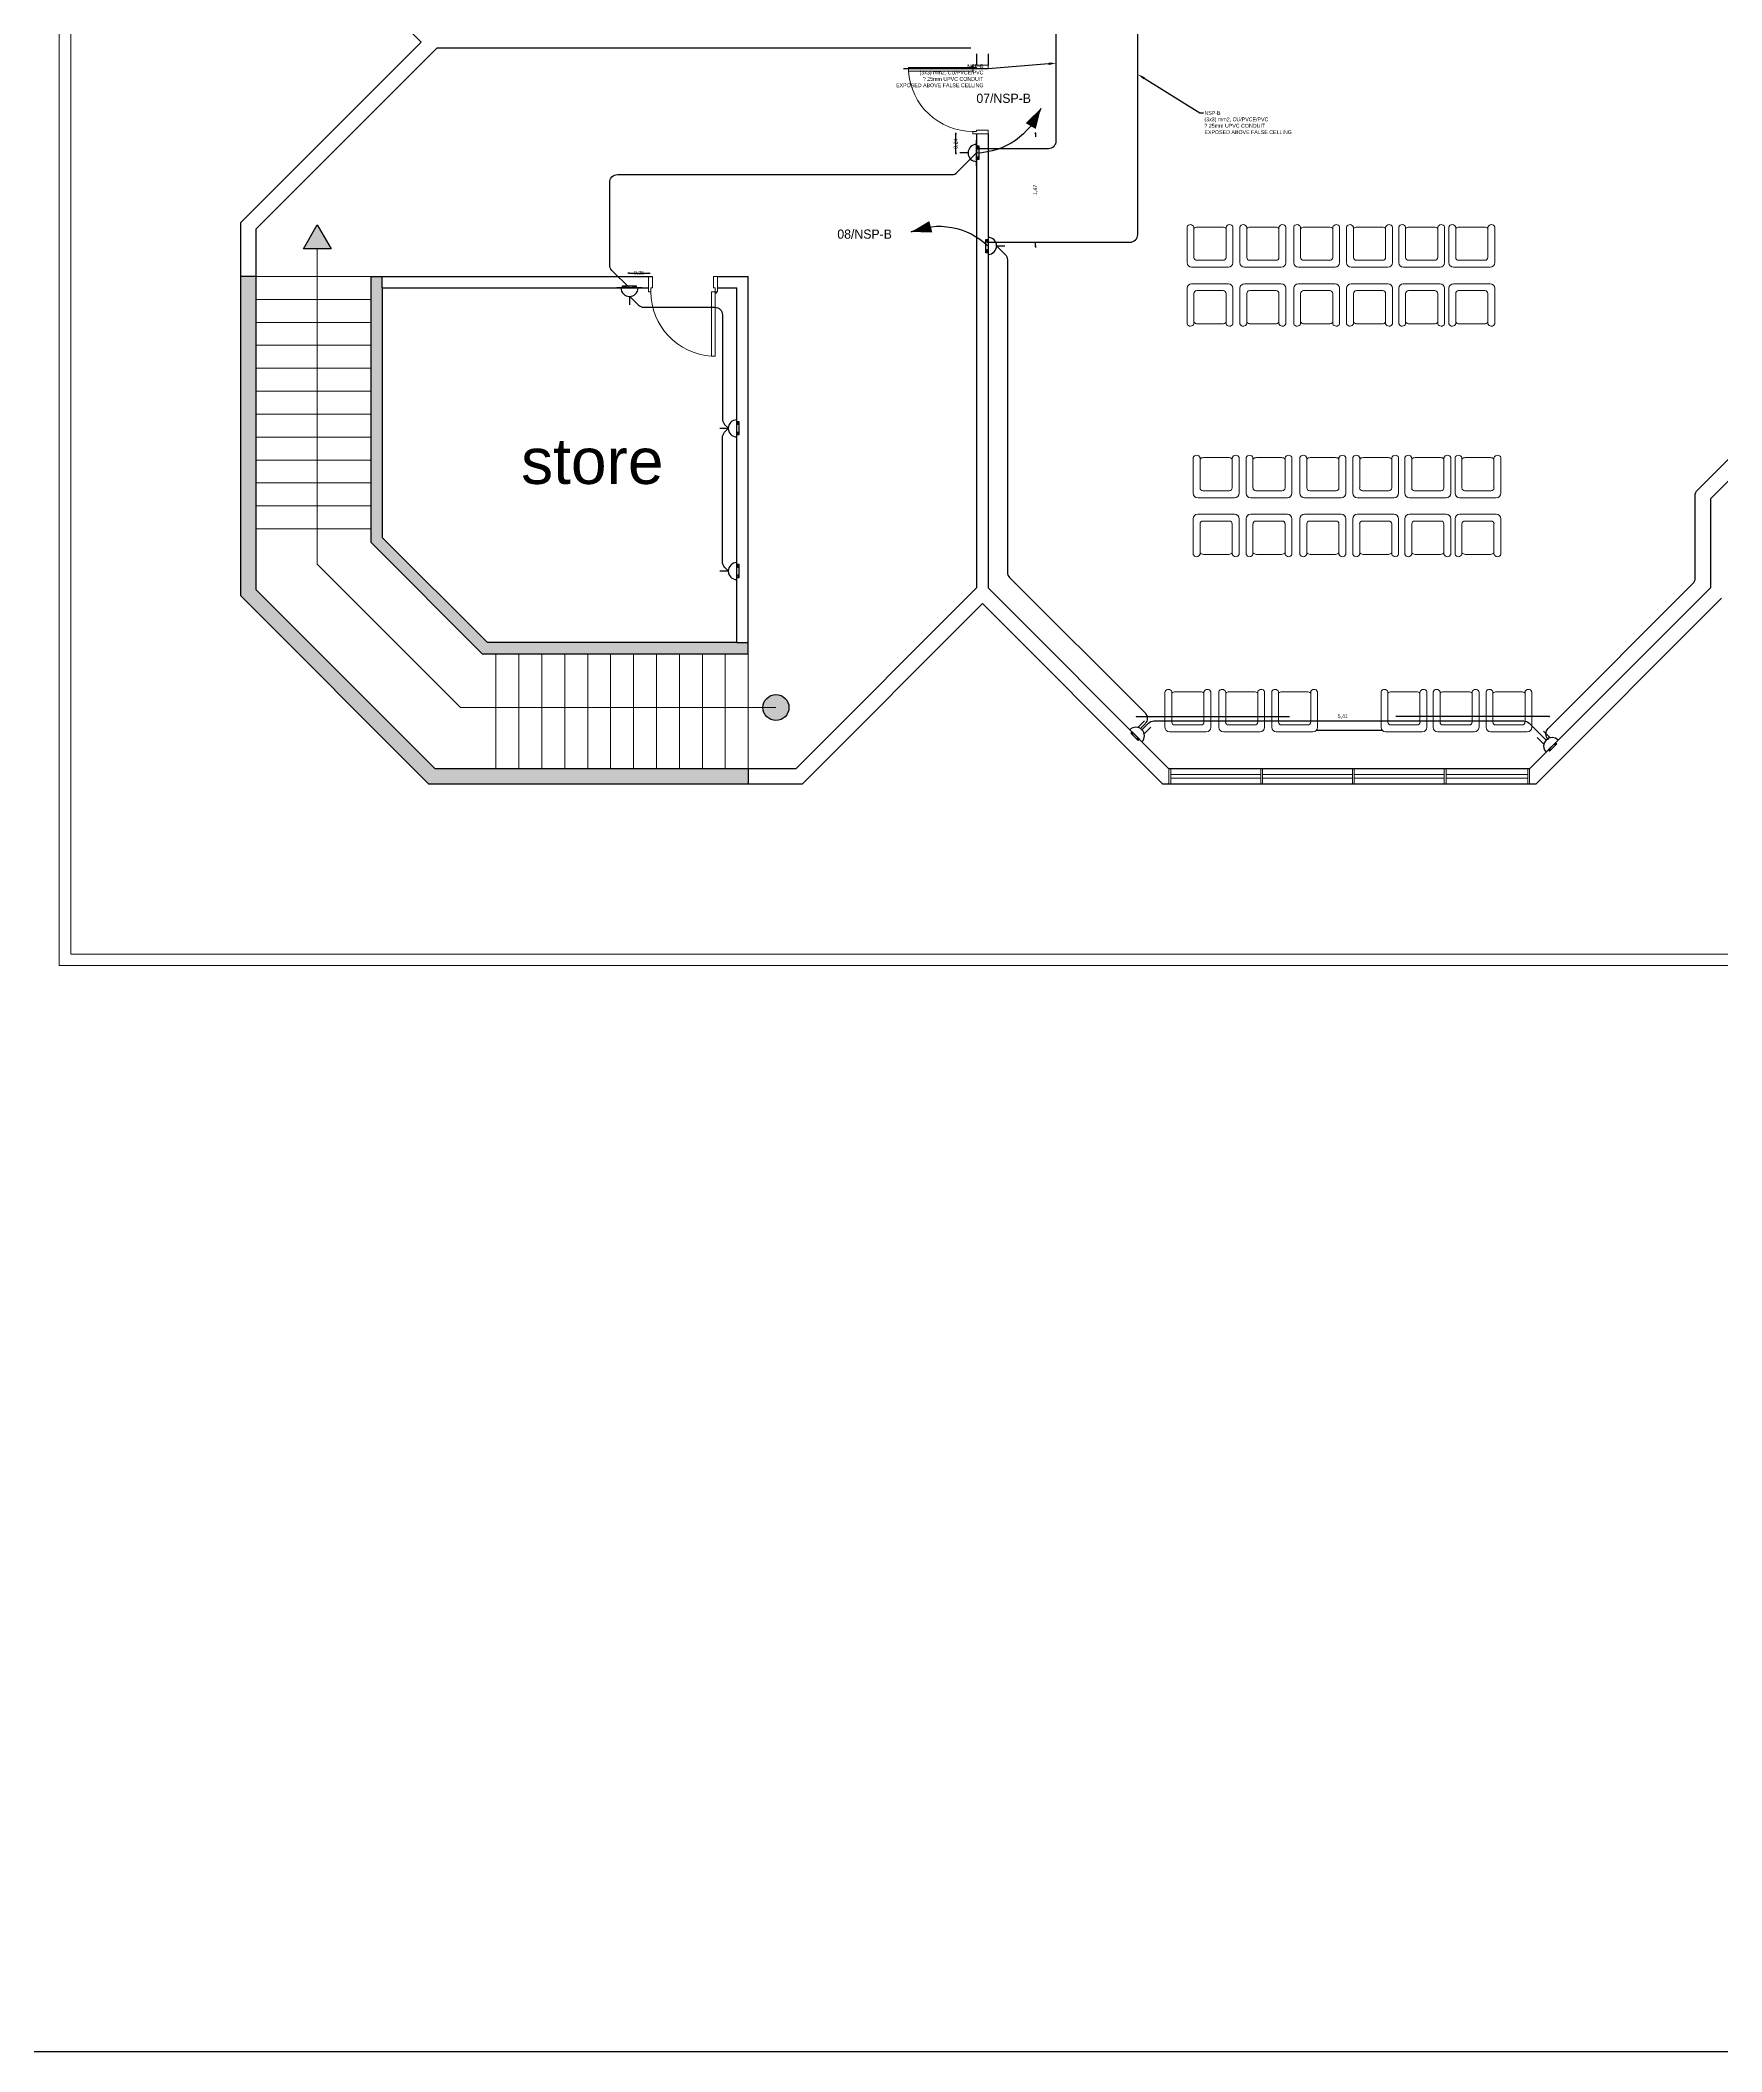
# Model space of a CAD drawing. Extents: x -1451 to 148, y -12854 to 856.
# Drawn here: x 5.08 to 27.07, y 312.72 to 339.03 of the extents above; entities that cross this region are included whole.
import ezdxf
from ezdxf import colors
from ezdxf.entities.mleader import LeaderData, LeaderLine
from ezdxf.enums import TextEntityAlignment as Align
from ezdxf.math import Vec2, Vec3

# ---------------------------------------------------------------- set-up
doc = ezdxf.new("R2010")
doc.units = 0
doc.header["$LTSCALE"] = 0.15
doc.layers.get('0').update_dxf_attribs({"color": 252})
doc.layers.get('Defpoints').update_dxf_attribs({"color": 252})
for name, color, linetype in [('0 BDH', 252, 'Continuous'), ('0 NORMAL WIRING', 252, 'Continuous'), ('0 sockets', 252, 'Continuous'), ('0 TEXTT', 4, 'Continuous'), ('AUTOINCR', 7, 'Continuous'), ('bound', 252, 'Continuous'), ('C1', 252, 'Continuous'), ('d1', 252, 'Continuous'), ('E-SOCK', 2, 'Continuous'), ('TEXT', 3, 'Continuous')]:
    doc.layers.add(name, color=color, linetype=linetype)
for name, color, linetype, lineweight in [('0 DIM', 6, 'Continuous', 5), ('anal', 252, 'Continuous', 20), ('DOOR', 252, 'Continuous', 20), ('elev', 252, 'Continuous', 9), ('FUR', 252, 'Continuous', 9), ('wall', 252, 'Continuous', 30)]:
    doc.layers.add(name, color=color, linetype=linetype, lineweight=lineweight)
doc.dimstyles.new('ISO-25', dxfattribs={"dimtxt": 0.05, "dimasz": 0.01, "dimexe": 0, "dimexo": 0, "dimtad": 0, "dimtoh": 1, "dimtxsty": 'Standard', "dimblk": 'CLOSED', "dimcen": 2.5, "dimse1": 1, "dimse2": 1, "dimclrd": 1, "dimadec": 0, "dimazin": 0, "dimtfac": 1, "dimtix": 1, "dimtmove": 1, "dimatfit": 0, "dimfxl": 1, "dimarcsym": 0})

# ---------------------------------------------------------------- blocks, each defined once
blk = doc.blocks.new('*U292')
at = {"linetype": 'ByBlock'}
h = blk.add_hatch(dxfattribs=at)
h.set_pattern_fill('ANGLE', color=2)
h.set_pattern_definition([(0, (-301.6926, 2.516), (0, 6.985), [5.08, -1.905]), (90, (-301.6926, 2.516), (-6.985, 4e-16), [5.08, -1.905])])
h.paths.add_polyline_path([(87, -25, 1), (127, -25, 1)])
at = {"color": 6, "linetype": 'ByBlock'}
blk.add_lwpolyline([(-154, 0), (164, 0), (164, -52), (-154, -52)], close=True, dxfattribs=at)
for centre in [(-107, -25), (107, -25)]:
    blk.add_circle(centre, 20.1, dxfattribs=at)
at = {"layer": 'E-SOCK'}
for p, q in [((-300, 0), (300, 0)), ((0, 200), (0, 395))]:
    blk.add_line(p, q, dxfattribs=at)
blk.add_arc((0, 0), 200, 0, 180, dxfattribs=at)
blk = doc.blocks.new('s')
at = {"layer": '0 BDH', "linetype": 'ByBlock'}
h = blk.add_hatch(dxfattribs=at)
h.set_pattern_fill('ANGLE', color=2)
h.set_pattern_definition([(0, (-147.759, -393.318), (0, 6.985), [5.08, -1.905]), (90, (-147.759, -393.318), (-6.985, 4e-16), [5.08, -1.905])])
h.paths.add_polyline_path([(0.073, 0.002, 1), (0.054, 0.002, 1)])
at = {"layer": '0 BDH', "color": 6, "linetype": 'ByBlock'}
blk.add_lwpolyline([(-0.089, 0.015), (0.089, 0.015), (0.089, -0.015), (-0.089, -0.015)], close=True, dxfattribs=at)
for centre in [(-0.064, 0.002), (0.064, 0.002)]:
    blk.add_circle(centre, 0.00918, dxfattribs=at)
blk = doc.blocks.new('*U276')
at = {"layer": 'E-SOCK'}
for p, q in [((-0.077, -0.021), (-0.077, 0.142)), ((0.077, -0.021), (0.077, 0.142)), ((-0.223, -0.149), (0.223, -0.149))]:
    blk.add_line(p, q, dxfattribs=at)
blk.add_arc((0, -0.149), 0.149, 0, 180, dxfattribs=at)
at = {"layer": '0 BDH', "color": 6, "linetype": 'ByBlock'}
blk.add_blockref('s', (-0.005, -0.163), dxfattribs=at)
blk = doc.blocks.new('D90')
at = {"layer": 'DOOR'}
for points in [[(0.03, 0.2), (0.03, 1.04), (0.078, 1.04), (0.078, 0.2)], [(0.03, 0.2), (0, 0.2), (0, 0), (0.05, 0), (0.05, 0.15), (0.03, 0.15)], [(0.87, 0.2), (0.9, 0.2), (0.9, 0), (0.85, 0), (0.85, 0.15), (0.87, 0.15)]]:
    blk.add_lwpolyline(points, close=True, dxfattribs=at)
blk.add_circle((0.02, 0.21), 0.01, dxfattribs=at)
blk.add_arc((0.025, 0.197), 0.845, 0.2218, 86.3889, dxfattribs=at)
blk = doc.blocks.new('ARCH')
at = {"layer": 'd1'}
for points in [[(8.7, 336.614), (8.519, 336.3), (8.881, 336.3)], [(14.87, 330.3, 1), (14.53, 330.3, 1)]]:
    blk.add_hatch(color=256, dxfattribs=at).paths.add_polyline_path(points)
at = {"layer": 'wall'}
h = blk.add_hatch(color=256, dxfattribs=at)
h.paths.add_polyline_path([(14.337, 331), (14.337, 331.15), (14.187, 331.15), (10.925, 331.15), (9.55, 332.525), (9.55, 335.787), (9.55, 335.937), (9.4, 335.937), (9.4, 332.463), (10.863, 331)], flags=17)
h.paths.add_polyline_path([(14.337, 329.4), (14.337, 329.5), (10.241, 329.5), (7.9, 331.841), (7.9, 335.937), (7.8, 335.937), (7.8, 331.659), (10.059, 329.4)])
h.paths.add_polyline_path([(10.059, 329.4), (10.159, 329.3), (14.337, 329.3), (14.337, 329.4)])
h.paths.add_polyline_path([(7.7, 331.759), (7.8, 331.659), (7.8, 335.937), (7.7, 335.937)])
at = {"layer": 'anal'}
for p, q in [((5.325, 326.925), (5.325, 377.4)), ((5.475, 327.075), (5.475, 368.325)), ((19.841, 329.5), (19.841, 329.3)), ((19.866, 329.5), (19.866, 329.3)), ((19.866, 329.425), (21.037, 329.425)), ((19.866, 329.425), (21.037, 329.425)), ((19.866, 329.375), (21.037, 329.375)), ((19.866, 329.375), (21.037, 329.375)), ((21.041, 329.5), (21.041, 329.3)), ((21.066, 329.5), (21.066, 329.3)), ((21.066, 329.425), (22.237, 329.425)), ((21.066, 329.425), (22.237, 329.425)), ((21.066, 329.375), (22.237, 329.375)), ((21.066, 329.375), (22.237, 329.375)), ((22.241, 329.5), (22.241, 329.3)), ((22.266, 329.5), (22.266, 329.3)), ((22.266, 329.425), (23.437, 329.425)), ((22.266, 329.425), (23.437, 329.425)), ((22.266, 329.375), (23.437, 329.375)), ((22.266, 329.375), (23.437, 329.375)), ((23.441, 329.5), (23.441, 329.3)), ((23.466, 329.5), (23.466, 329.3)), ((23.466, 329.425), (24.534, 329.425)), ((23.466, 329.375), (24.534, 329.375)), ((24.534, 329.5), (24.534, 329.3)), ((24.559, 329.5), (24.559, 329.3)), ((27.525, 327.075), (5.475, 327.075)), ((28.875, 326.925), (5.325, 326.925))]:
    blk.add_line(p, q, dxfattribs=at)
at = {"layer": 'bound', "color": 2}
blk.add_lwpolyline([(91.902, 377.348), (94.426, 377.348), (94.426, 312.722), (-14.994, 312.722), (-14.994, 377.09), (94.639, 377.09)], dxfattribs=at)
at = {"layer": 'C1'}
blk.add_line((22.633, 330), (21.767, 330), dxfattribs=at)
at = {"layer": 'd1'}
blk.add_lwpolyline([(8.7, 336.614), (8.881, 336.3), (8.519, 336.3)], close=True, dxfattribs=at)
blk.add_circle((14.7, 330.3), 0.17, dxfattribs=at)
at = {"layer": 'elev'}
for p, q in [((8.7, 336.3), (8.7, 332.173)), ((9.4, 335.937), (7.9, 335.937)), ((9.4, 335.637), (7.9, 335.637)), ((9.4, 335.337), (7.9, 335.337)), ((9.4, 335.037), (7.9, 335.037)), ((9.4, 334.737), (7.9, 334.737)), ((9.4, 334.437), (7.9, 334.437)), ((9.4, 334.137), (7.9, 334.137)), ((9.4, 333.837), (7.9, 333.837)), ((9.4, 333.537), (7.9, 333.537)), ((9.4, 333.237), (7.9, 333.237)), ((9.4, 332.937), (7.9, 332.937)), ((9.4, 332.637), (7.9, 332.637)), ((10.573, 330.3), (8.7, 332.173)), ((11.037, 331), (11.037, 329.5)), ((11.337, 331), (11.337, 329.5)), ((11.637, 331), (11.637, 329.5)), ((11.937, 331), (11.937, 329.5)), ((12.237, 331), (12.237, 329.5)), ((12.537, 331), (12.537, 329.5)), ((12.837, 331), (12.837, 329.5)), ((13.137, 331), (13.137, 329.5)), ((13.437, 331), (13.437, 329.5)), ((13.737, 331), (13.737, 329.5)), ((14.037, 331), (14.037, 329.5)), ((14.337, 331), (14.337, 329.5)), ((14.7, 330.3), (10.573, 330.3))]:
    blk.add_line(p, q, dxfattribs=at)
at = {"layer": 'FUR'}
for p, q in [((20.078, 336.584), (20.078, 336.119)), ((20.168, 336.582), (20.168, 336.187)), ((20.543, 336.584), (20.213, 336.584)), ((20.588, 336.187), (20.588, 336.582)), ((20.678, 336.119), (20.678, 336.584)), ((20.77, 336.584), (20.77, 336.119)), ((20.86, 336.582), (20.86, 336.187)), ((21.235, 336.584), (20.905, 336.584)), ((21.28, 336.187), (21.28, 336.582)), ((21.37, 336.119), (21.37, 336.584)), ((21.474, 336.584), (21.474, 336.119)), ((21.564, 336.582), (21.564, 336.187)), ((21.939, 336.584), (21.609, 336.584)), ((21.984, 336.187), (21.984, 336.582)), ((22.074, 336.119), (22.074, 336.584)), ((22.165, 336.584), (22.165, 336.119)), ((22.255, 336.582), (22.255, 336.187)), ((22.63, 336.584), (22.3, 336.584)), ((22.675, 336.187), (22.675, 336.582)), ((22.765, 336.119), (22.765, 336.584)), ((22.847, 336.584), (22.847, 336.119)), ((22.937, 336.582), (22.937, 336.187)), ((23.312, 336.584), (22.982, 336.584)), ((23.357, 336.187), (23.357, 336.582)), ((23.447, 336.119), (23.447, 336.584)), ((23.503, 336.584), (23.503, 336.119)), ((23.593, 336.582), (23.593, 336.187)), ((23.968, 336.584), (23.638, 336.584)), ((24.013, 336.187), (24.013, 336.582)), ((24.103, 336.119), (24.103, 336.584)), ((20.138, 336.059), (20.618, 336.059)), ((20.205, 336.149), (20.55, 336.149)), ((20.83, 336.059), (21.31, 336.059)), ((20.897, 336.149), (21.242, 336.149)), ((21.534, 336.059), (22.014, 336.059)), ((21.601, 336.149), (21.946, 336.149)), ((22.225, 336.059), (22.705, 336.059)), ((22.293, 336.149), (22.638, 336.149)), ((22.907, 336.059), (23.387, 336.059)), ((22.974, 336.149), (23.319, 336.149)), ((23.563, 336.059), (24.043, 336.059)), ((23.63, 336.149), (23.975, 336.149)), ((20.078, 335.318), (20.078, 335.783)), ((20.138, 335.843), (20.618, 335.843)), ((20.168, 335.32), (20.168, 335.715)), ((20.205, 335.753), (20.55, 335.753)), ((20.588, 335.715), (20.588, 335.32)), ((20.678, 335.783), (20.678, 335.318)), ((20.77, 335.318), (20.77, 335.783)), ((20.83, 335.843), (21.31, 335.843)), ((20.86, 335.32), (20.86, 335.715)), ((20.897, 335.753), (21.242, 335.753)), ((21.28, 335.715), (21.28, 335.32)), ((21.37, 335.783), (21.37, 335.318)), ((21.474, 335.318), (21.474, 335.783)), ((21.534, 335.843), (22.014, 335.843)), ((21.564, 335.32), (21.564, 335.715)), ((21.601, 335.753), (21.946, 335.753)), ((21.984, 335.715), (21.984, 335.32)), ((22.074, 335.783), (22.074, 335.318)), ((22.165, 335.318), (22.165, 335.783)), ((22.225, 335.843), (22.705, 335.843)), ((22.255, 335.32), (22.255, 335.715)), ((22.293, 335.753), (22.638, 335.753)), ((22.675, 335.715), (22.675, 335.32)), ((22.765, 335.783), (22.765, 335.318)), ((22.847, 335.318), (22.847, 335.783)), ((22.907, 335.843), (23.387, 335.843)), ((22.937, 335.32), (22.937, 335.715)), ((22.974, 335.753), (23.319, 335.753)), ((23.357, 335.715), (23.357, 335.32)), ((23.447, 335.783), (23.447, 335.318)), ((23.503, 335.318), (23.503, 335.783)), ((23.563, 335.843), (24.043, 335.843)), ((23.593, 335.32), (23.593, 335.715)), ((23.63, 335.753), (23.975, 335.753)), ((24.013, 335.715), (24.013, 335.32)), ((24.103, 335.783), (24.103, 335.318)), ((20.543, 335.318), (20.213, 335.318)), ((21.235, 335.318), (20.905, 335.318)), ((21.939, 335.318), (21.609, 335.318)), ((22.63, 335.318), (22.3, 335.318)), ((23.312, 335.318), (22.982, 335.318)), ((23.968, 335.318), (23.638, 335.318)), ((20.158, 333.569), (20.158, 333.104)), ((20.248, 333.567), (20.248, 333.172)), ((20.623, 333.569), (20.293, 333.569)), ((20.668, 333.172), (20.668, 333.567)), ((20.758, 333.104), (20.758, 333.569)), ((20.85, 333.569), (20.85, 333.104)), ((20.94, 333.567), (20.94, 333.172)), ((21.315, 333.569), (20.985, 333.569)), ((21.36, 333.172), (21.36, 333.567)), ((21.45, 333.104), (21.45, 333.569)), ((21.554, 333.569), (21.554, 333.104)), ((21.644, 333.567), (21.644, 333.172)), ((22.019, 333.569), (21.689, 333.569)), ((22.064, 333.172), (22.064, 333.567)), ((22.154, 333.104), (22.154, 333.569)), ((22.246, 333.569), (22.246, 333.104)), ((22.336, 333.567), (22.336, 333.172)), ((22.711, 333.569), (22.381, 333.569)), ((22.756, 333.172), (22.756, 333.567)), ((22.846, 333.104), (22.846, 333.569)), ((22.928, 333.569), (22.928, 333.104)), ((23.018, 333.567), (23.018, 333.172)), ((23.393, 333.569), (23.063, 333.569)), ((23.438, 333.172), (23.438, 333.567)), ((23.528, 333.104), (23.528, 333.569)), ((23.583, 333.569), (23.583, 333.104)), ((23.673, 333.567), (23.673, 333.172)), ((24.048, 333.569), (23.718, 333.569)), ((24.093, 333.172), (24.093, 333.567)), ((24.183, 333.104), (24.183, 333.569)), ((20.218, 333.044), (20.698, 333.044)), ((20.286, 333.134), (20.631, 333.134)), ((20.91, 333.044), (21.39, 333.044)), ((20.978, 333.134), (21.323, 333.134)), ((21.614, 333.044), (22.094, 333.044)), ((21.682, 333.134), (22.027, 333.134)), ((22.306, 333.044), (22.786, 333.044)), ((22.373, 333.134), (22.718, 333.134)), ((22.988, 333.044), (23.468, 333.044)), ((23.055, 333.134), (23.4, 333.134)), ((23.643, 333.044), (24.123, 333.044)), ((23.711, 333.134), (24.056, 333.134)), ((20.158, 332.303), (20.158, 332.768)), ((20.218, 332.828), (20.698, 332.828)), ((20.758, 332.768), (20.758, 332.303)), ((20.85, 332.303), (20.85, 332.768)), ((20.91, 332.828), (21.39, 332.828)), ((21.45, 332.768), (21.45, 332.303)), ((21.554, 332.303), (21.554, 332.768)), ((21.614, 332.828), (22.094, 332.828)), ((22.154, 332.768), (22.154, 332.303)), ((22.246, 332.303), (22.246, 332.768)), ((22.306, 332.828), (22.786, 332.828)), ((22.846, 332.768), (22.846, 332.303)), ((22.928, 332.303), (22.928, 332.768)), ((22.988, 332.828), (23.468, 332.828)), ((23.528, 332.768), (23.528, 332.303)), ((23.583, 332.303), (23.583, 332.768)), ((23.643, 332.828), (24.123, 332.828)), ((24.183, 332.768), (24.183, 332.303)), ((20.248, 332.305), (20.248, 332.701)), ((20.286, 332.738), (20.631, 332.738)), ((20.668, 332.701), (20.668, 332.305)), ((20.94, 332.305), (20.94, 332.701)), ((20.978, 332.738), (21.323, 332.738)), ((21.36, 332.701), (21.36, 332.305)), ((21.644, 332.305), (21.644, 332.701)), ((21.682, 332.738), (22.027, 332.738)), ((22.064, 332.701), (22.064, 332.305)), ((22.336, 332.305), (22.336, 332.701)), ((22.373, 332.738), (22.718, 332.738)), ((22.756, 332.701), (22.756, 332.305)), ((23.018, 332.305), (23.018, 332.701)), ((23.055, 332.738), (23.4, 332.738)), ((23.438, 332.701), (23.438, 332.305)), ((23.673, 332.305), (23.673, 332.701)), ((23.711, 332.738), (24.056, 332.738)), ((24.093, 332.701), (24.093, 332.305)), ((20.623, 332.303), (20.293, 332.303)), ((21.315, 332.303), (20.985, 332.303)), ((22.019, 332.303), (21.689, 332.303)), ((22.711, 332.303), (22.381, 332.303)), ((23.393, 332.303), (23.063, 332.303)), ((24.048, 332.303), (23.718, 332.303)), ((19.789, 330.042), (19.789, 330.507)), ((19.879, 330.11), (19.879, 330.505)), ((19.924, 330.507), (20.254, 330.507)), ((20.299, 330.505), (20.299, 330.11)), ((20.389, 330.507), (20.389, 330.042)), ((20.493, 330.042), (20.493, 330.507)), ((20.583, 330.11), (20.583, 330.505)), ((20.628, 330.507), (20.958, 330.507)), ((21.003, 330.505), (21.003, 330.11)), ((21.093, 330.507), (21.093, 330.042)), ((21.185, 330.042), (21.185, 330.507)), ((21.275, 330.11), (21.275, 330.505)), ((21.32, 330.507), (21.65, 330.507)), ((21.695, 330.505), (21.695, 330.11)), ((21.785, 330.507), (21.785, 330.042)), ((22.615, 330.042), (22.615, 330.507)), ((22.705, 330.11), (22.705, 330.505)), ((22.75, 330.507), (23.08, 330.507)), ((23.125, 330.505), (23.125, 330.11)), ((23.215, 330.507), (23.215, 330.042)), ((23.297, 330.042), (23.297, 330.507)), ((23.387, 330.11), (23.387, 330.505)), ((23.432, 330.507), (23.762, 330.507)), ((23.807, 330.505), (23.807, 330.11)), ((23.897, 330.507), (23.897, 330.042)), ((23.989, 330.042), (23.989, 330.507)), ((24.079, 330.11), (24.079, 330.505)), ((24.124, 330.507), (24.454, 330.507)), ((24.499, 330.505), (24.499, 330.11)), ((24.589, 330.507), (24.589, 330.042)), ((20.329, 329.982), (19.849, 329.982)), ((20.261, 330.072), (19.916, 330.072)), ((21.033, 329.982), (20.553, 329.982)), ((20.965, 330.072), (20.62, 330.072)), ((21.725, 329.982), (21.245, 329.982)), ((21.657, 330.072), (21.312, 330.072)), ((23.155, 329.982), (22.675, 329.982)), ((23.088, 330.072), (22.743, 330.072)), ((23.837, 329.982), (23.357, 329.982)), ((23.77, 330.072), (23.425, 330.072)), ((24.529, 329.982), (24.049, 329.982)), ((24.461, 330.072), (24.116, 330.072))]:
    blk.add_line(p, q, dxfattribs=at)
for centre, major_axis, start_param, end_param in [((20.122, 336.567), (-0.0339, 0.0339), 4.256093, 6.69338), ((20.213, 336.524), (-0.0424, 0.0424), -0.785398, 0.062664), ((20.543, 336.524), (0.0424, 0.0424), 6.220521, 7.068583), ((20.633, 336.567), (0.0339, 0.0339), 5.87299, 8.310278), ((20.814, 336.567), (-0.0339, 0.0339), 4.256093, 6.69338), ((20.905, 336.524), (-0.0424, 0.0424), -0.785398, 0.062664), ((21.235, 336.524), (0.0424, 0.0424), 6.220521, 7.068583), ((21.325, 336.567), (0.0339, 0.0339), 5.87299, 8.310278), ((21.518, 336.567), (-0.0339, 0.0339), 4.256093, 6.69338), ((21.609, 336.524), (-0.0424, 0.0424), -0.785398, 0.062664), ((21.939, 336.524), (0.0424, 0.0424), 6.220521, 7.068583), ((22.029, 336.567), (0.0339, 0.0339), 5.87299, 8.310278), ((22.21, 336.567), (-0.0339, 0.0339), 4.256093, 6.69338), ((22.3, 336.524), (-0.0424, 0.0424), -0.785398, 0.062664), ((22.63, 336.524), (0.0424, 0.0424), 6.220521, 7.068583), ((22.721, 336.567), (0.0339, 0.0339), 5.87299, 8.310278), ((22.892, 336.567), (-0.0339, 0.0339), 4.256093, 6.69338), ((22.982, 336.524), (-0.0424, 0.0424), -0.785398, 0.062664), ((23.312, 336.524), (0.0424, 0.0424), 6.220521, 7.068583), ((23.402, 336.567), (0.0339, 0.0339), 5.87299, 8.310278), ((23.547, 336.567), (-0.0339, 0.0339), 4.256093, 6.69338), ((23.638, 336.524), (-0.0424, 0.0424), -0.785398, 0.062664), ((23.968, 336.524), (0.0424, 0.0424), 6.220521, 7.068583), ((24.058, 336.567), (0.0339, 0.0339), 5.87299, 8.310278), ((20.205, 336.187), (0.0265, 0.0265), 2.356194, 3.926991), ((20.55, 336.187), (0.0265, 0.0265), 3.926991, 5.497787), ((20.897, 336.187), (0.0265, 0.0265), 2.356194, 3.926991), ((21.242, 336.187), (0.0265, 0.0265), 3.926991, 5.497787), ((21.601, 336.187), (0.0265, 0.0265), 2.356194, 3.926991), ((21.946, 336.187), (0.0265, 0.0265), 3.926991, 5.497787), ((22.293, 336.187), (0.0265, 0.0265), 2.356194, 3.926991), ((22.638, 336.187), (0.0265, 0.0265), 3.926991, 5.497787), ((22.974, 336.187), (0.0265, 0.0265), 2.356194, 3.926991), ((23.319, 336.187), (0.0265, 0.0265), 3.926991, 5.497787), ((23.63, 336.187), (0.0265, 0.0265), 2.356194, 3.926991), ((23.975, 336.187), (0.0265, 0.0265), 3.926991, 5.497787), ((20.138, 336.119), (-0.0424, 0.0424), 0.785398, 2.356194), ((20.618, 336.119), (0.0424, 0.0424), 3.926991, 5.497787), ((20.83, 336.119), (-0.0424, 0.0424), 0.785398, 2.356194), ((21.31, 336.119), (0.0424, 0.0424), 3.926991, 5.497787), ((21.534, 336.119), (-0.0424, 0.0424), 0.785398, 2.356194), ((22.014, 336.119), (0.0424, 0.0424), 3.926991, 5.497787), ((22.225, 336.119), (-0.0424, 0.0424), 0.785398, 2.356194), ((22.705, 336.119), (0.0424, 0.0424), 3.926991, 5.497787), ((22.907, 336.119), (-0.0424, 0.0424), 0.785398, 2.356194), ((23.387, 336.119), (0.0424, 0.0424), 3.926991, 5.497787), ((23.563, 336.119), (-0.0424, 0.0424), 0.785398, 2.356194), ((24.043, 336.119), (0.0424, 0.0424), 3.926991, 5.497787), ((20.203, 333.552), (-0.0339, 0.0339), 4.256093, 6.69338), ((20.293, 333.509), (-0.0424, 0.0424), -0.785398, 0.062664), ((20.623, 333.509), (0.0424, 0.0424), 6.220521, 7.068583), ((20.714, 333.552), (0.0339, 0.0339), 5.87299, 8.310278), ((20.895, 333.552), (-0.0339, 0.0339), 4.256093, 6.69338), ((20.985, 333.509), (-0.0424, 0.0424), -0.785398, 0.062664), ((21.315, 333.509), (0.0424, 0.0424), 6.220521, 7.068583), ((21.406, 333.552), (0.0339, 0.0339), 5.87299, 8.310278), ((21.599, 333.552), (-0.0339, 0.0339), 4.256093, 6.69338), ((21.689, 333.509), (-0.0424, 0.0424), -0.785398, 0.062664), ((22.019, 333.509), (0.0424, 0.0424), 6.220521, 7.068583), ((22.109, 333.552), (0.0339, 0.0339), 5.87299, 8.310278), ((22.291, 333.552), (-0.0339, 0.0339), 4.256093, 6.69338), ((22.381, 333.509), (-0.0424, 0.0424), -0.785398, 0.062664), ((22.711, 333.509), (0.0424, 0.0424), 6.220521, 7.068583), ((22.801, 333.552), (0.0339, 0.0339), 5.87299, 8.310278), ((22.972, 333.552), (-0.0339, 0.0339), 4.256093, 6.69338), ((23.063, 333.509), (-0.0424, 0.0424), -0.785398, 0.062664), ((23.393, 333.509), (0.0424, 0.0424), 6.220521, 7.068583), ((23.483, 333.552), (0.0339, 0.0339), 5.87299, 8.310278), ((23.628, 333.552), (-0.0339, 0.0339), 4.256093, 6.69338), ((23.718, 333.509), (-0.0424, 0.0424), -0.785398, 0.062664), ((24.048, 333.509), (0.0424, 0.0424), 6.220521, 7.068583), ((24.139, 333.552), (0.0339, 0.0339), 5.87299, 8.310278), ((20.218, 333.104), (-0.0424, 0.0424), 0.785398, 2.356194), ((20.286, 333.172), (0.0265, 0.0265), 2.356194, 3.926991), ((20.631, 333.172), (0.0265, 0.0265), 3.926991, 5.497787), ((20.698, 333.104), (0.0424, 0.0424), 3.926991, 5.497787), ((20.91, 333.104), (-0.0424, 0.0424), 0.785398, 2.356194), ((20.978, 333.172), (0.0265, 0.0265), 2.356194, 3.926991), ((21.323, 333.172), (0.0265, 0.0265), 3.926991, 5.497787), ((21.39, 333.104), (0.0424, 0.0424), 3.926991, 5.497787), ((21.614, 333.104), (-0.0424, 0.0424), 0.785398, 2.356194), ((21.682, 333.172), (0.0265, 0.0265), 2.356194, 3.926991), ((22.027, 333.172), (0.0265, 0.0265), 3.926991, 5.497787), ((22.094, 333.104), (0.0424, 0.0424), 3.926991, 5.497787), ((22.306, 333.104), (-0.0424, 0.0424), 0.785398, 2.356194), ((22.373, 333.172), (0.0265, 0.0265), 2.356194, 3.926991), ((22.718, 333.172), (0.0265, 0.0265), 3.926991, 5.497787), ((22.786, 333.104), (0.0424, 0.0424), 3.926991, 5.497787), ((22.988, 333.104), (-0.0424, 0.0424), 0.785398, 2.356194), ((23.055, 333.172), (0.0265, 0.0265), 2.356194, 3.926991), ((23.4, 333.172), (0.0265, 0.0265), 3.926991, 5.497787), ((23.468, 333.104), (0.0424, 0.0424), 3.926991, 5.497787), ((23.643, 333.104), (-0.0424, 0.0424), 0.785398, 2.356194), ((23.711, 333.172), (0.0265, 0.0265), 2.356194, 3.926991), ((24.056, 333.172), (0.0265, 0.0265), 3.926991, 5.497787), ((24.123, 333.104), (0.0424, 0.0424), 3.926991, 5.497787)]:
    blk.add_ellipse(centre, major_axis=major_axis, ratio=1, start_param=start_param, end_param=end_param, dxfattribs=at)
at = {"layer": 'FUR', "extrusion": (0, 0, -1)}
for centre, major_axis, start_param, end_param in [((20.138, 335.783), (0.0424, 0.0424), 3.926991, 5.497787), ((20.205, 335.715), (0.0265, 0.0265), 3.926991, 5.497787), ((20.55, 335.715), (0.0265, 0.0265), -0.785398, 0.785398), ((20.618, 335.783), (-0.0424, 0.0424), 0.785398, 2.356194), ((20.83, 335.783), (0.0424, 0.0424), 3.926991, 5.497787), ((20.897, 335.715), (0.0265, 0.0265), 3.926991, 5.497787), ((21.242, 335.715), (0.0265, 0.0265), -0.785398, 0.785398), ((21.31, 335.783), (-0.0424, 0.0424), 0.785398, 2.356194), ((21.534, 335.783), (0.0424, 0.0424), 3.926991, 5.497787), ((21.601, 335.715), (0.0265, 0.0265), 3.926991, 5.497787), ((21.946, 335.715), (0.0265, 0.0265), -0.785398, 0.785398), ((22.014, 335.783), (-0.0424, 0.0424), 0.785398, 2.356194), ((22.225, 335.783), (0.0424, 0.0424), 3.926991, 5.497787), ((22.293, 335.715), (0.0265, 0.0265), 3.926991, 5.497787), ((22.638, 335.715), (0.0265, 0.0265), -0.785398, 0.785398), ((22.705, 335.783), (-0.0424, 0.0424), 0.785398, 2.356194), ((22.907, 335.783), (0.0424, 0.0424), 3.926991, 5.497787), ((22.974, 335.715), (0.0265, 0.0265), 3.926991, 5.497787), ((23.319, 335.715), (0.0265, 0.0265), -0.785398, 0.785398), ((23.387, 335.783), (-0.0424, 0.0424), 0.785398, 2.356194), ((23.563, 335.783), (0.0424, 0.0424), 3.926991, 5.497787), ((23.63, 335.715), (0.0265, 0.0265), 3.926991, 5.497787), ((23.975, 335.715), (0.0265, 0.0265), -0.785398, 0.785398), ((24.043, 335.783), (-0.0424, 0.0424), 0.785398, 2.356194), ((20.122, 335.335), (0.0339, 0.0339), 1.1145, 3.551788), ((20.213, 335.378), (0.0424, 0.0424), 2.356194, 3.204257), ((20.543, 335.378), (-0.0424, 0.0424), 3.078929, 3.926991), ((20.633, 335.335), (-0.0339, 0.0339), 2.731397, 5.168685), ((20.814, 335.335), (0.0339, 0.0339), 1.1145, 3.551788), ((20.905, 335.378), (0.0424, 0.0424), 2.356194, 3.204257), ((21.235, 335.378), (-0.0424, 0.0424), 3.078929, 3.926991), ((21.325, 335.335), (-0.0339, 0.0339), 2.731397, 5.168685), ((21.518, 335.335), (0.0339, 0.0339), 1.1145, 3.551788), ((21.609, 335.378), (0.0424, 0.0424), 2.356194, 3.204257), ((21.939, 335.378), (-0.0424, 0.0424), 3.078929, 3.926991), ((22.029, 335.335), (-0.0339, 0.0339), 2.731397, 5.168685), ((22.21, 335.335), (0.0339, 0.0339), 1.1145, 3.551788), ((22.3, 335.378), (0.0424, 0.0424), 2.356194, 3.204257), ((22.63, 335.378), (-0.0424, 0.0424), 3.078929, 3.926991), ((22.721, 335.335), (-0.0339, 0.0339), 2.731397, 5.168685), ((22.892, 335.335), (0.0339, 0.0339), 1.1145, 3.551788), ((22.982, 335.378), (0.0424, 0.0424), 2.356194, 3.204257), ((23.312, 335.378), (-0.0424, 0.0424), 3.078929, 3.926991), ((23.402, 335.335), (-0.0339, 0.0339), 2.731397, 5.168685), ((23.547, 335.335), (0.0339, 0.0339), 1.1145, 3.551788), ((23.638, 335.378), (0.0424, 0.0424), 2.356194, 3.204257), ((23.968, 335.378), (-0.0424, 0.0424), 3.078929, 3.926991), ((24.058, 335.335), (-0.0339, 0.0339), 2.731397, 5.168685), ((20.218, 332.768), (0.0424, 0.0424), 3.926991, 5.497787), ((20.698, 332.768), (-0.0424, 0.0424), 0.785398, 2.356194), ((20.91, 332.768), (0.0424, 0.0424), 3.926991, 5.497787), ((21.39, 332.768), (-0.0424, 0.0424), 0.785398, 2.356194), ((21.614, 332.768), (0.0424, 0.0424), 3.926991, 5.497787), ((22.094, 332.768), (-0.0424, 0.0424), 0.785398, 2.356194), ((22.306, 332.768), (0.0424, 0.0424), 3.926991, 5.497787), ((22.786, 332.768), (-0.0424, 0.0424), 0.785398, 2.356194), ((22.988, 332.768), (0.0424, 0.0424), 3.926991, 5.497787), ((23.468, 332.768), (-0.0424, 0.0424), 0.785398, 2.356194), ((23.643, 332.768), (0.0424, 0.0424), 3.926991, 5.497787), ((24.123, 332.768), (-0.0424, 0.0424), 0.785398, 2.356194), ((20.286, 332.701), (0.0265, 0.0265), 3.926991, 5.497787), ((20.631, 332.701), (0.0265, 0.0265), -0.785398, 0.785398), ((20.978, 332.701), (0.0265, 0.0265), 3.926991, 5.497787), ((21.323, 332.701), (0.0265, 0.0265), -0.785398, 0.785398), ((21.682, 332.701), (0.0265, 0.0265), 3.926991, 5.497787), ((22.027, 332.701), (0.0265, 0.0265), -0.785398, 0.785398), ((22.373, 332.701), (0.0265, 0.0265), 3.926991, 5.497787), ((22.718, 332.701), (0.0265, 0.0265), -0.785398, 0.785398), ((23.055, 332.701), (0.0265, 0.0265), 3.926991, 5.497787), ((23.4, 332.701), (0.0265, 0.0265), -0.785398, 0.785398), ((23.711, 332.701), (0.0265, 0.0265), 3.926991, 5.497787), ((24.056, 332.701), (0.0265, 0.0265), -0.785398, 0.785398), ((20.203, 332.321), (0.0339, 0.0339), 1.1145, 3.551788), ((20.293, 332.363), (0.0424, 0.0424), 2.356194, 3.204257), ((20.623, 332.363), (-0.0424, 0.0424), 3.078929, 3.926991), ((20.714, 332.321), (-0.0339, 0.0339), 2.731397, 5.168685), ((20.895, 332.321), (0.0339, 0.0339), 1.1145, 3.551788), ((20.985, 332.363), (0.0424, 0.0424), 2.356194, 3.204257), ((21.315, 332.363), (-0.0424, 0.0424), 3.078929, 3.926991), ((21.406, 332.321), (-0.0339, 0.0339), 2.731397, 5.168685), ((21.599, 332.321), (0.0339, 0.0339), 1.1145, 3.551788), ((21.689, 332.363), (0.0424, 0.0424), 2.356194, 3.204257), ((22.019, 332.363), (-0.0424, 0.0424), 3.078929, 3.926991), ((22.109, 332.321), (-0.0339, 0.0339), 2.731397, 5.168685), ((22.291, 332.321), (0.0339, 0.0339), 1.1145, 3.551788), ((22.381, 332.363), (0.0424, 0.0424), 2.356194, 3.204257), ((22.711, 332.363), (-0.0424, 0.0424), 3.078929, 3.926991), ((22.801, 332.321), (-0.0339, 0.0339), 2.731397, 5.168685), ((22.972, 332.321), (0.0339, 0.0339), 1.1145, 3.551788), ((23.063, 332.363), (0.0424, 0.0424), 2.356194, 3.204257), ((23.393, 332.363), (-0.0424, 0.0424), 3.078929, 3.926991), ((23.483, 332.321), (-0.0339, 0.0339), 2.731397, 5.168685), ((23.628, 332.321), (0.0339, 0.0339), 1.1145, 3.551788), ((23.718, 332.363), (0.0424, 0.0424), 2.356194, 3.204257), ((24.048, 332.363), (-0.0424, 0.0424), 3.078929, 3.926991), ((24.139, 332.321), (-0.0339, 0.0339), 2.731397, 5.168685), ((19.834, 330.49), (-0.0339, 0.0339), 5.87299, 8.310278), ((19.924, 330.447), (-0.0424, 0.0424), 6.220521, 7.068583), ((20.254, 330.447), (0.0424, 0.0424), -0.785398, 0.062664), ((20.344, 330.49), (0.0339, 0.0339), 4.256093, 6.69338), ((20.537, 330.49), (-0.0339, 0.0339), 5.87299, 8.310278), ((20.628, 330.447), (-0.0424, 0.0424), 6.220521, 7.068583), ((20.958, 330.447), (0.0424, 0.0424), -0.785398, 0.062664), ((21.048, 330.49), (0.0339, 0.0339), 4.256093, 6.69338), ((21.229, 330.49), (-0.0339, 0.0339), 5.87299, 8.310278), ((21.32, 330.447), (-0.0424, 0.0424), 6.220521, 7.068583), ((21.65, 330.447), (0.0424, 0.0424), -0.785398, 0.062664), ((21.74, 330.49), (0.0339, 0.0339), 4.256093, 6.69338), ((22.66, 330.49), (-0.0339, 0.0339), 5.87299, 8.310278), ((22.75, 330.447), (-0.0424, 0.0424), 6.220521, 7.068583), ((23.08, 330.447), (0.0424, 0.0424), -0.785398, 0.062664), ((23.171, 330.49), (0.0339, 0.0339), 4.256093, 6.69338), ((23.342, 330.49), (-0.0339, 0.0339), 5.87299, 8.310278), ((23.432, 330.447), (-0.0424, 0.0424), 6.220521, 7.068583), ((23.762, 330.447), (0.0424, 0.0424), -0.785398, 0.062664), ((23.852, 330.49), (0.0339, 0.0339), 4.256093, 6.69338), ((24.034, 330.49), (-0.0339, 0.0339), 5.87299, 8.310278), ((24.124, 330.447), (-0.0424, 0.0424), 6.220521, 7.068583), ((24.454, 330.447), (0.0424, 0.0424), -0.785398, 0.062664), ((24.544, 330.49), (0.0339, 0.0339), 4.256093, 6.69338), ((19.849, 330.042), (-0.0424, 0.0424), 3.926991, 5.497787), ((19.916, 330.11), (0.0265, 0.0265), 2.356194, 3.926991), ((20.261, 330.11), (0.0265, 0.0265), 0.785398, 2.356194), ((20.329, 330.042), (0.0424, 0.0424), 0.785398, 2.356194), ((20.553, 330.042), (-0.0424, 0.0424), 3.926991, 5.497787), ((20.62, 330.11), (0.0265, 0.0265), 2.356194, 3.926991), ((20.965, 330.11), (0.0265, 0.0265), 0.785398, 2.356194), ((21.033, 330.042), (0.0424, 0.0424), 0.785398, 2.356194), ((21.245, 330.042), (-0.0424, 0.0424), 3.926991, 5.497787), ((21.312, 330.11), (0.0265, 0.0265), 2.356194, 3.926991), ((21.657, 330.11), (0.0265, 0.0265), 0.785398, 2.356194), ((21.725, 330.042), (0.0424, 0.0424), 0.785398, 2.356194), ((22.675, 330.042), (-0.0424, 0.0424), 3.926991, 5.497787), ((22.743, 330.11), (0.0265, 0.0265), 2.356194, 3.926991), ((23.088, 330.11), (0.0265, 0.0265), 0.785398, 2.356194), ((23.155, 330.042), (0.0424, 0.0424), 0.785398, 2.356194), ((23.357, 330.042), (-0.0424, 0.0424), 3.926991, 5.497787), ((23.425, 330.11), (0.0265, 0.0265), 2.356194, 3.926991), ((23.77, 330.11), (0.0265, 0.0265), 0.785398, 2.356194), ((23.837, 330.042), (0.0424, 0.0424), 0.785398, 2.356194), ((24.049, 330.042), (-0.0424, 0.0424), 3.926991, 5.497787), ((24.116, 330.11), (0.0265, 0.0265), 2.356194, 3.926991), ((24.461, 330.11), (0.0265, 0.0265), 0.785398, 2.356194), ((24.529, 330.042), (0.0424, 0.0424), 0.785398, 2.356194)]:
    blk.add_ellipse(centre, major_axis=major_axis, ratio=1, start_param=start_param, end_param=end_param, dxfattribs=at)
at = {"layer": 'wall'}
for p, q in [((10.059, 339), (7.7, 341.359)), ((7.7, 336.641), (10.059, 339)), ((7.9, 336.559), (10.266, 338.925)), ((10.266, 338.925), (17.25, 338.925)), ((17.325, 338.85), (17.325, 338.702)), ((17.475, 338.85), (17.475, 338.702)), ((17.325, 337.802), (17.325, 331.866)), ((17.475, 337.802), (17.475, 331.866)), ((7.7, 331.759), (7.7, 336.641)), ((7.9, 331.841), (7.9, 336.559)), ((7.9, 335.937), (7.7, 335.937)), ((9.4, 335.937), (13.084, 335.937)), ((9.4, 335.937), (9.4, 332.463)), ((9.55, 335.787), (9.55, 335.937)), ((13.934, 335.937), (14.337, 335.937)), ((14.337, 331), (14.337, 335.937)), ((9.55, 335.787), (13.034, 335.787)), ((9.55, 335.787), (9.55, 332.525)), ((13.934, 335.787), (14.187, 335.787)), ((14.187, 331.15), (14.187, 335.787)), ((29.369, 335.475), (26.925, 333.031)), ((26.925, 333.031), (26.925, 331.866)), ((10.925, 331.15), (9.55, 332.525)), ((10.863, 331), (9.4, 332.463)), ((10.159, 329.3), (7.7, 331.759)), ((10.241, 329.5), (7.9, 331.841)), ((17.325, 331.866), (14.959, 329.5)), ((19.841, 329.5), (17.475, 331.866)), ((26.925, 331.866), (24.559, 329.5)), ((27.071, 331.729), (24.641, 329.3)), ((17.4, 331.659), (15.041, 329.3)), ((19.759, 329.3), (17.4, 331.659)), ((14.337, 331), (10.863, 331)), ((14.187, 331.15), (10.925, 331.15)), ((14.187, 331.15), (14.337, 331.15)), ((14.959, 329.5), (10.241, 329.5)), ((14.337, 329.5), (14.337, 329.3)), ((24.559, 329.5), (19.841, 329.5)), ((15.041, 329.3), (10.159, 329.3)), ((24.641, 329.3), (19.759, 329.3))]:
    blk.add_line(p, q, dxfattribs=at)
at = {"layer": 'DOOR', "xscale": -1, "rotation": 90}
blk.add_blockref('D90', (17.475, 338.702), dxfattribs=at)
at = {"layer": 'DOOR', "rotation": 180}
blk.add_blockref('D90', (13.934, 335.937), dxfattribs=at)
at = {"layer": 'd1', "insert": (11.366, 333.824), "char_height": 0.4, "width": 6.0636, "attachment_point": 1}
blk.add_mtext('{\\fArial|b0|i0|c0|p34;\\H1.5x;store}', dxfattribs=at)
blk = doc.blocks.new('*U64')
at = {"transparency": 33554687}
blk.add_line((-558, 71), (-626, 130), dxfattribs=at)
blk.add_lwpolyline([(-626, 130, 0, 96, 0), (-493, 30, 96, 96, 0)], format="xyseb", dxfattribs=at)
at = {"ltscale": 0.2, "transparency": 33554687}
blk.add_arc((-214, 542), 583, 225.0509, 291.5678, dxfattribs=at)
blk = doc.blocks.new('N')
at = {"layer": 'TEXT', "transparency": 33554687, "xscale": -0.0016, "yscale": 0.0016, "zscale": 0.0016, "rotation": 68.01807446485657}
blk.add_blockref('*U64', (0, 0), dxfattribs=at)
blk = doc.blocks.new('_Closed')
at = {"color": 0, "linetype": 'ByBlock', "lineweight": -2}
for p, q in [((-1, 0.2), (0, 0)), ((-1, 0.2), (-1, -0.2)), ((0, 0), (-1, -0.2)), ((0, 0), (-1, 0))]:
    blk.add_line(p, q, dxfattribs=at)
blk = doc.blocks.new('*D424')
at = {"layer": '0 DIM', "color": 1, "linetype": 'ByBlock', "lineweight": -2, "transparency": 16777216}
for p, q in [((17.055, 337.804), (17.055, 337.814)), ((17.055, 337.555), (17.055, 337.794)), ((17.055, 337.545), (17.055, 337.535))]:
    blk.add_line(p, q, dxfattribs=at)
at = {"layer": 'Defpoints', "color": 0, "linetype": 'ByBlock', "transparency": 16777216}
for p in [(17.055, 337.794), (17.339, 337.794), (17.339, 337.555)]:
    blk.add_point(p, dxfattribs=at)
at = {"layer": '0 DIM', "color": 1, "linetype": 'ByBlock', "lineweight": -2, "transparency": 16777216, "xscale": 0.01, "yscale": 0.01, "zscale": 0.01}
for p, rotation in [((17.055, 337.794), 270), ((17.055, 337.555), 90)]:
    blk.add_blockref('_Closed', p, dxfattribs=dict(at, rotation=rotation))
at = {"layer": '0 DIM', "color": 0, "linetype": 'ByBlock', "transparency": 16777216, "insert": (17.055, 337.674), "char_height": 0.05, "attachment_point": 5, "rotation": 90}
blk.add_mtext('0,24', dxfattribs=at)
blk = doc.blocks.new('*D425')
at = {"layer": '0 DIM', "color": 1, "linetype": 'ByBlock', "lineweight": -2, "transparency": 16777216}
for p, q in [((12.774, 335.98), (12.764, 335.98)), ((12.784, 335.98), (13.034, 335.98)), ((13.044, 335.98), (13.054, 335.98))]:
    blk.add_line(p, q, dxfattribs=at)
at = {"layer": 'Defpoints', "color": 0, "linetype": 'ByBlock', "transparency": 16777216}
for p in [(13.034, 335.98), (12.784, 335.787), (13.034, 335.787)]:
    blk.add_point(p, dxfattribs=at)
at = {"layer": '0 DIM', "color": 1, "linetype": 'ByBlock', "lineweight": -2, "transparency": 16777216, "xscale": 0.01, "yscale": 0.01, "zscale": 0.01}
blk.add_blockref('_Closed', (12.784, 335.98), dxfattribs=at)
at = {"layer": '0 DIM', "color": 1, "linetype": 'ByBlock', "lineweight": -2, "transparency": 16777216, "xscale": 0.01, "yscale": 0.01, "zscale": 0.01, "rotation": 180}
blk.add_blockref('_Closed', (13.034, 335.98), dxfattribs=at)
at = {"layer": '0 DIM', "color": 0, "linetype": 'ByBlock', "transparency": 16777216, "insert": (12.909, 335.98), "char_height": 0.05, "attachment_point": 5}
blk.add_mtext('0,25', dxfattribs=at)
blk = doc.blocks.new('*D426')
at = {"layer": '0 DIM', "color": 1, "linetype": 'ByBlock', "lineweight": -2, "transparency": 16777216}
for p, q in [((18.095, 337.812), (18.095, 337.822)), ((18.095, 337.802), (18.095, 337.765)), ((18.095, 336.337), (18.095, 336.374)), ((18.095, 336.327), (18.095, 336.317))]:
    blk.add_line(p, q, dxfattribs=at)
at = {"layer": 'Defpoints', "color": 0, "linetype": 'ByBlock', "transparency": 16777216}
for p in [(17.475, 337.802), (18.095, 337.802), (17.475, 336.337)]:
    blk.add_point(p, dxfattribs=at)
at = {"layer": '0 DIM', "color": 1, "linetype": 'ByBlock', "lineweight": -2, "transparency": 16777216, "xscale": 0.01, "yscale": 0.01, "zscale": 0.01}
for p, rotation in [((18.095, 337.802), 270), ((18.095, 336.337), 90)]:
    blk.add_blockref('_Closed', p, dxfattribs=dict(at, rotation=rotation))
at = {"layer": '0 DIM', "color": 0, "linetype": 'ByBlock', "transparency": 16777216, "insert": (18.095, 337.07), "char_height": 0.05, "attachment_point": 5, "rotation": 90}
blk.add_mtext('1,47', dxfattribs=at)
blk = doc.blocks.new('*D427')
at = {"layer": '0 DIM', "color": 1, "linetype": 'ByBlock', "lineweight": -2, "transparency": 16777216}
for p, q in [((19.42, 330.182), (21.419, 330.182)), ((24.81, 330.182), (22.811, 330.182))]:
    blk.add_line(p, q, dxfattribs=at)
at = {"layer": 'Defpoints', "color": 0, "linetype": 'ByBlock', "transparency": 16777216}
for p in [(24.82, 330.182), (19.41, 329.932), (24.82, 329.932)]:
    blk.add_point(p, dxfattribs=at)
at = {"layer": '0 DIM', "color": 1, "linetype": 'ByBlock', "lineweight": -2, "transparency": 16777216, "xscale": 0.01, "yscale": 0.01, "zscale": 0.01, "rotation": 180}
blk.add_blockref('_Closed', (19.41, 330.182), dxfattribs=at)
at = {"layer": '0 DIM', "color": 1, "linetype": 'ByBlock', "lineweight": -2, "transparency": 16777216, "xscale": 0.01, "yscale": 0.01, "zscale": 0.01}
blk.add_blockref('_Closed', (24.82, 330.182), dxfattribs=at)
at = {"layer": '0 DIM', "color": 0, "linetype": 'ByBlock', "transparency": 16777216, "insert": (22.115, 330.182), "char_height": 0.05, "attachment_point": 5}
blk.add_mtext('5,41', dxfattribs=at)

msp = doc.modelspace()

# ---------------------------------------------------------------- linework, layer by layer
at = {"layer": '0 NORMAL WIRING', "color": 3}
for points in [[(12.784, 335.787), (12.554, 336.017, -0.198912), (12.525, 336.087), (12.525, 337.169, -0.414214), (12.625, 337.269), (17.001, 337.269, 0.198912), (17.071, 337.299), (17.325, 337.552)], [(17.586, 336.337), (17.699, 336.225, -0.198912), (17.728, 336.154), (17.728, 332.071, 0.198912), (17.757, 332), (19.528, 330.23, -0.414214), (19.528, 330.088), (19.467, 330.027)], [(12.788, 335.676), (12.9, 335.564, 0.198912), (12.971, 335.535), (13.9, 335.535, -0.414214), (14, 335.435), (14, 334.074, 0.198912), (14.029, 334.003), (14.076, 333.956)], [(14.076, 332.089), (14.029, 332.135, -0.198912), (14, 332.206), (14, 333.83, -0.198912), (14.029, 333.9), (14.076, 333.947)], [(19.488, 330.01), (19.574, 330.096, -0.198912), (19.644, 330.125), (24.482, 330.125, -0.198912), (24.553, 330.096), (24.775, 329.874)]]:
    msp.add_lwpolyline(points, format="xyb", dxfattribs=at)
msp.add_lwpolyline([(12.784, 335.787), (12.784, 335.787)], dxfattribs=at)
at = {"layer": '0 sockets', "color": 1, "linetype": 'ByBlock'}
for points in [[(17.339, 337.612), (18.267, 337.612, 0.414214), (18.367, 337.712), (18.367, 339.742)], [(17.461, 336.386), (19.332, 336.386, 0.414214), (19.432, 336.486), (19.432, 339.742)]]:
    msp.add_lwpolyline(points, format="xyb", dxfattribs=at)
at = {"layer": '0 sockets', "color": 3}
msp.add_lwpolyline([(24.796, 329.89), (24.802, 329.884, -0.414214), (24.802, 330.026), (26.696, 331.92, 0.198912), (26.725, 331.991), (26.725, 333.072, -0.198912), (26.754, 333.143), (29.051, 335.44)], format="xyb", dxfattribs=at)

# ---------------------------------------------------------------- block references
at = {"layer": '0 BDH', "color": 6, "linetype": 'ByBlock'}
for p, rotation in [((17.325, 337.552), 315.0000000000044), ((17.475, 336.337), 90)]:
    msp.add_blockref('N', p, dxfattribs=dict(at, rotation=rotation))
at = {"layer": '0 sockets', "color": 3}
msp.add_blockref('ARCH', (0, 0), dxfattribs=at)
for name, p, xscale, yscale, zscale, rotation in [('*U292', (17.325, 337.552), 0.0005570000000000001, 0.0005570000000000001, 0.0005570000000000001, 90), ('*U292', (17.475, 336.337), 0.0005570000000000001, 0.0005570000000000001, 0.0005570000000000001, 270), ('*U292', (12.784, 335.787), 0.000557, 0.000557, 0.000557, 180), ('*U292', (14.187, 333.951), 0.0005570000000000001, 0.0005570000000000001, 0.0005570000000000001, 90), ('*U292', (14.187, 332.084), 0.0005570000000000001, 0.0005570000000000001, 0.0005570000000000001, 90), ('*U276', (19.488, 330.01), 0.7500000000000006, 0.7500000000000006, 0.7500000000000006, 315.000000005614), ('*U276', (24.775, 329.874), 0.75, 0.75, 0.75, 45.00000001652351)]:
    msp.add_blockref(name, p, dxfattribs=dict(at, xscale=xscale, yscale=yscale, zscale=zscale, rotation=rotation))

# ---------------------------------------------------------------- texts
at = {"layer": 'AUTOINCR', "color": 1, "linetype": 'ByBlock'}
for s, p in [('07/NSP-B', (17.322, 338.171)), ('08/NSP-B', (15.503, 336.395))]:
    msp.add_text(s, height=0.12, dxfattribs=at).set_placement(p, align=Align.BOTTOM_LEFT)

# ---------------------------------------------------------------- dimensions: what is measured, and where the dimension line sits
at = {"layer": '0 DIM', "color": 6, "linetype": 'ByBlock'}
for base, p1, p2, picture, middle in [((17.055, 337.794), (17.339, 337.555), (17.339, 337.794), '*D424', (17.055, 337.674)), ((18.0954, 337.8022), (17.475, 336.337), (17.475, 337.8022), '*D426', (18.0954, 337.0696))]:
    dim = msp.add_linear_dim(base=base, p1=p1, p2=p2, angle=90, dimstyle='ISO-25', dxfattribs=at)
    dim.commit()
    dim.dimension.update_dxf_attribs({"geometry": picture, "text_midpoint": middle})
for base, p1, p2, picture, middle in [((13.034, 335.98), (12.784, 335.787), (13.034, 335.787), '*D425', (12.909, 335.98)), ((24.82, 330.182), (19.41, 329.932), (24.82, 329.932), '*D427', (22.115, 330.182))]:
    dim = msp.add_linear_dim(base=base, p1=p1, p2=p2, dimstyle='ISO-25', dxfattribs=at)
    dim.commit()
    dim.dimension.update_dxf_attribs({"geometry": picture, "text_midpoint": middle})

# ---------------------------------------------------------------- leaders
at = {"layer": '0 TEXTT', "color": 1, "linetype": 'ByBlock'}
ml = msp.add_multileader_mtext('Standard', dxfattribs=at)
ml.set_content('NSP-B \\P(3x3) mm2, CU/PVCE/PVC\\P? 25mm UPVC CONDUIT\\PEXPOSED ABOVE FALSE CELLING', color=6)
ml.set_leader_properties(color=4)
ml.build(insert=Vec2(0, 0))
ml.multileader.update_dxf_attribs({"text_right_attachment_type": 6, "dogleg_length": 0.05, "arrow_head_size": 0.1})
ctx = ml.context
ctx.base_point, ctx.char_height, ctx.arrow_head_size, ctx.landing_gap_size = Vec3(16.072, 338.687), 0.05, 0.1, 0.01
ctx.right_attachment, ctx.text_align_type = 6, 2
notes = []
notes.append((ctx, [(0, (1, 1, 0), (17.475, 338.652), (-1, 0), 0.05, [(0, [(18.367, 338.727)], 0, [])])]))
ctx.mtext.insert, ctx.mtext.width, ctx.mtext.alignment, ctx.mtext.flow_direction = Vec3(17.415, 338.712), 6.216, 3, 5
ml = msp.add_multileader_mtext('Standard', dxfattribs=at)
ml.set_content('NSP-B \\P(3x3) mm2, CU/PVCE/PVC\\P? 25mm UPVC CONDUIT\\PEXPOSED ABOVE FALSE CELLING', color=6)
ml.set_leader_properties(color=4)
ml.build(insert=Vec2(0, 0))
ml.multileader.update_dxf_attribs({"text_right_attachment_type": 6, "dogleg_length": 0.05, "arrow_head_size": 0.1})
ctx = ml.context
ctx.base_point, ctx.char_height, ctx.arrow_head_size, ctx.landing_gap_size = Vec3(20.295, 338.075), 0.05, 0.1, 0.01
ctx.right_attachment = 6
notes.append((ctx, [(0, (1, 1, 0), (20.245, 338.075), (1, 0), 0.05, [(0, [(19.432, 338.582)], 0, [])])]))
ctx.mtext.insert, ctx.mtext.width, ctx.mtext.flow_direction = Vec3(20.305, 338.1), 6.216, 5
for ctx, leaders in notes:
    for number, flags, end, landing, length, lines in leaders:
        leader = LeaderData()
        leader.index, (leader.has_last_leader_line, leader.has_dogleg_vector, leader.attachment_direction) = number, flags
        leader.last_leader_point, leader.dogleg_vector, leader.dogleg_length = Vec3(end), Vec3(landing), length
        for number, points, colour, breaks in lines:
            line = LeaderLine()
            line.index, line.vertices, line.color, line.breaks = number, Vec3.list(points), colors.encode_raw_color(colour), breaks
            leader.lines.append(line)
        ctx.leaders.append(leader)

doc.saveas('drawing.dxf')
